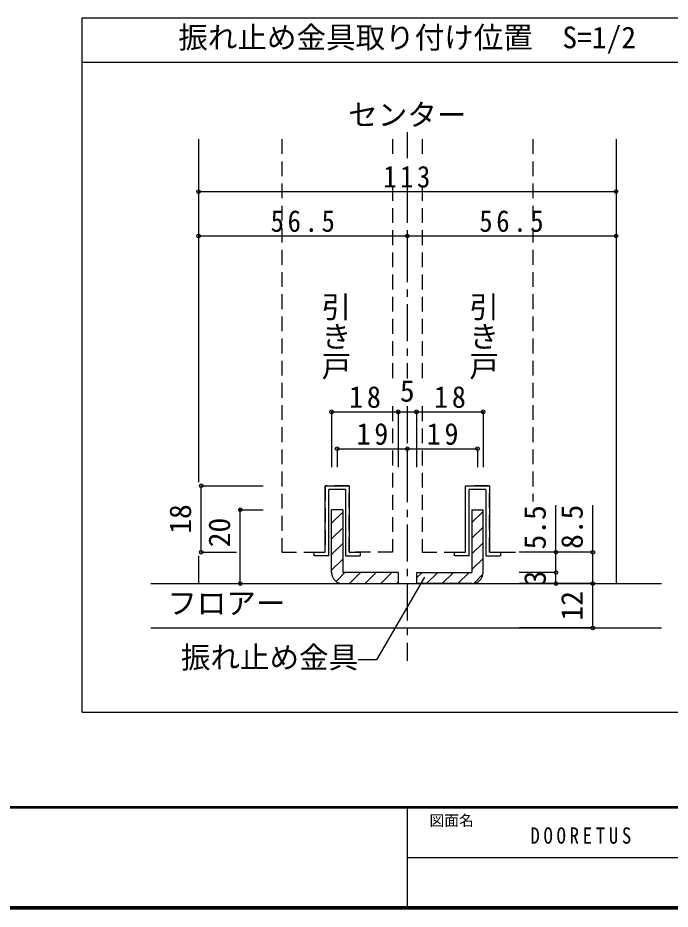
# Model space of a CAD drawing. Units: millimetres on the paper, enlarged 5 times, with parts at other scales. Extents: x -973 to 977, y -718 to 696.
# Drawn here: x -262 to 180, y -701 to -98 of the extents above; entities that cross this region are included whole.
import ezdxf
from ezdxf.enums import TextEntityAlignment as Align

# ---------------------------------------------------------------- set-up
doc = ezdxf.new("R2010")
doc.units = ezdxf.units.MM
doc.header["$LTSCALE"] = 5
doc.header["$PDMODE"] = 32
doc.header["$PDSIZE"] = 2.5
doc.linetypes.add('CHAIN1', pattern=[8, 5, -1, 1, -1])
doc.linetypes.add('DASHED2', pattern=[3, 2, -1])
for name, color, linetype in [('0-A_文字', 3, 'Continuous'), ('1-1_通り芯', 4, 'CHAIN1'), ('1-3_仕上げ', 2, 'Continuous'), ('1-4_枠', 4, 'CHAIN1'), ('1-6_扉', 7, 'DASHED2'), ('1-7_金物', 7, 'Continuous'), ('1-A_文字', 7, 'Continuous'), ('1-B_寸法', 7, 'Continuous'), ('F-0_補助線', 7, 'Continuous'), ('F-1_枠', 6, 'Continuous'), ('F-A_文字', 7, 'Continuous')]:
    doc.layers.add(name, color=color, linetype=linetype)
doc.styles.add('@ＭＳ ゴシック', font='')
doc.styles.add('ＭＳ ゴシック', font='')
doc.styles.get('@ＭＳ ゴシック').set_extended_font_data('@MS Gothic')
doc.styles.get('ＭＳ ゴシック').set_extended_font_data('MS Gothic')

msp = doc.modelspace()

# ---------------------------------------------------------------- linework, layer by layer
at = {"layer": '0-A_文字'}
for p, q in [((-218.347, -567.5), (-218.347, -97.5)), ((-218.347, -97.5), (221.653, -97.5)), ((-218.347, -127.5), (221.653, -127.5)), ((-218.347, -567.5), (221.653, -567.5))]:
    msp.add_line(p, q, dxfattribs=at)
at = {"layer": '1-1_通り芯'}
for p, q in [((1.653, -174.852), (1.653, -192.581)), ((1.653, -211.331), (1.653, -341.693)), ((1.653, -360.443), (1.653, -532.789))]:
    msp.add_line(p, q, dxfattribs=at)
at = {"layer": '1-3_仕上げ'}
for p, q in [((-171.853, -480.443), (173.641, -480.443)), ((-171.853, -510.443), (173.641, -510.443))]:
    msp.add_line(p, q, dxfattribs=at)
at = {"layer": '1-4_枠', "color": 3, "linetype": 'Continuous'}
for p, q in [((-139.597, -179.652), (-139.597, -411.693)), ((142.903, -179.652), (142.903, -480.443)), ((-139.597, -461.693), (-139.597, -480.443))]:
    msp.add_line(p, q, dxfattribs=at)
at = {"layer": '1-6_扉'}
for p, q in [((-83.347, -179.652), (-83.347, -459.193)), ((-8.347, -179.652), (-8.347, -192.581)), ((11.653, -179.652), (11.653, -192.581)), ((86.653, -179.652), (86.653, -424.849)), ((-8.347, -211.331), (-8.347, -341.693)), ((11.653, -211.331), (11.653, -341.693)), ((-8.347, -360.443), (-8.347, -459.193)), ((11.653, -360.443), (11.653, -459.193)), ((-53.972, -414.193), (-53.972, -459.193)), ((-37.722, -414.193), (-53.972, -414.193)), ((41.028, -459.193), (41.028, -414.193)), ((57.278, -414.193), (43.528, -414.193)), ((57.278, -459.193), (57.278, -414.193)), ((-83.347, -459.193), (-53.972, -459.193)), ((11.653, -459.193), (41.028, -459.193)), ((57.278, -459.193), (64.153, -459.193)), ((64.776, -459.193), (77.276, -459.193))]:
    msp.add_line(p, q, dxfattribs=at)
msp.add_lwpolyline([(-8.347, -459.193), (-37.722, -459.193), (-37.722, -414.193)], dxfattribs=at)
at = {"layer": '1-7_金物'}
for p, q in [((-53.974, -459.193), (-53.974, -414.193)), ((-53.974, -414.193), (-37.724, -414.193)), ((-37.724, -414.193), (-37.724, -459.193)), ((41.026, -459.193), (41.026, -414.193)), ((41.026, -414.193), (57.276, -414.193)), ((57.276, -414.193), (57.276, -459.193)), ((-51.474, -461.693), (-51.474, -416.693)), ((-40.224, -416.693), (-51.474, -416.693)), ((-40.224, -416.693), (-40.224, -461.693)), ((43.526, -461.693), (43.526, -416.693)), ((54.776, -416.693), (43.526, -416.693)), ((54.776, -416.693), (54.776, -461.693)), ((-61.474, -459.193), (-53.974, -459.193)), ((-61.474, -461.693), (-61.474, -459.193)), ((-51.474, -461.693), (-61.474, -461.693)), ((-40.224, -461.693), (-30.224, -461.693)), ((-37.724, -459.193), (-30.224, -459.193)), ((-30.224, -459.193), (-30.224, -461.693)), ((33.526, -459.193), (41.026, -459.193)), ((33.526, -461.693), (33.526, -459.193)), ((43.526, -461.693), (33.526, -461.693)), ((54.776, -461.693), (64.776, -461.693)), ((57.276, -459.193), (64.776, -459.193)), ((64.776, -459.193), (64.776, -461.693))]:
    msp.add_line(p, q, dxfattribs=at)
at = {"layer": '1-7_金物', "color": 3}
for p, q in [((-42.099, -430.443), (-49.599, -430.443)), ((-49.599, -472.943), (-49.599, -430.443)), ((-42.099, -430.443), (-42.099, -472.943)), ((45.401, -430.443), (52.901, -430.443)), ((45.401, -430.443), (45.401, -472.943)), ((52.901, -472.943), (52.901, -430.443)), ((-4.599, -472.943), (-42.099, -472.943)), ((-4.599, -472.943), (-4.599, -480.443)), ((7.901, -472.943), (7.901, -480.443)), ((7.901, -472.943), (45.401, -472.943)), ((-42.099, -480.443), (-4.599, -480.443)), ((45.401, -480.443), (7.901, -480.443))]:
    msp.add_line(p, q, dxfattribs=at)
at = {"layer": '1-7_金物', "color": 4}
for p, q in [((-49.599, -439.556), (-42.099, -432.056)), ((45.401, -439.149), (52.901, -431.649)), ((-49.599, -450.162), (-42.099, -442.662)), ((45.401, -449.755), (52.901, -442.255)), ((-49.599, -460.769), (-42.099, -453.269)), ((45.401, -460.362), (52.901, -452.862)), ((-49.599, -471.376), (-42.099, -463.876)), ((45.401, -470.968), (52.901, -463.468)), ((-46.576, -478.96), (-40.559, -472.943)), ((-37.453, -480.443), (-29.953, -472.943)), ((-26.846, -480.443), (-19.346, -472.943)), ((-16.239, -480.443), (-8.739, -472.943)), ((7.901, -476.649), (11.607, -472.943)), ((14.714, -480.443), (22.213, -472.943)), ((25.32, -480.443), (32.82, -472.943)), ((35.927, -480.443), (43.427, -472.943)), ((46.635, -480.341), (52.801, -474.175)), ((-5.633, -480.443), (-4.601, -479.411))]:
    msp.add_line(p, q, dxfattribs=at)
at = {"layer": '1-7_金物', "color": 3}
for centre, start, end in [((-42.099, -472.943), 180, 270), ((45.401, -472.943), 270, 0)]:
    msp.add_arc(centre, 7.5, start, end, dxfattribs=at)
at = {"layer": '1-A_文字'}
for p, q in [((13.202, -476.206), (-19.09, -532.137)), ((-19.09, -532.137), (-31.59, -532.137))]:
    msp.add_line(p, q, dxfattribs=at)
at = {"layer": '1-B_寸法', "color": 4}
for p, q in [((-139.597, -215.081), (142.903, -215.081)), ((-139.597, -245.081), (1.653, -245.081)), ((-139.597, -245.081), (-139.597, -270.081)), ((1.653, -245.081), (1.653, -270.081)), ((1.653, -245.081), (142.903, -245.081)), ((142.903, -245.081), (142.903, -270.081)), ((-49.597, -364.193), (-4.599, -364.193)), ((-49.597, -364.193), (-49.597, -401.693)), ((-4.599, -364.193), (-4.599, -401.693)), ((-4.599, -364.193), (7.903, -364.193)), ((7.903, -364.193), (7.903, -401.693)), ((7.903, -364.193), (52.903, -364.193)), ((52.903, -364.193), (52.903, -401.693)), ((-45.847, -389.193), (1.653, -389.193)), ((-45.847, -389.193), (-45.847, -401.693)), ((1.653, -389.193), (1.653, -401.693)), ((1.653, -389.193), (49.153, -389.193)), ((49.153, -389.193), (49.153, -401.693)), ((-137.793, -414.193), (-95.847, -414.193)), ((-137.793, -459.193), (-137.793, -414.193)), ((102.276, -472.943), (102.276, -427.349)), ((127.276, -480.443), (127.276, -427.349)), ((-111.377, -480.443), (-111.377, -430.443)), ((-111.377, -430.443), (-95.847, -430.443)), ((-137.793, -459.193), (-114.013, -459.193)), ((127.276, -459.193), (77.276, -459.193)), ((102.276, -472.943), (77.276, -472.943)), ((102.276, -480.443), (102.276, -472.943)), ((-111.377, -480.443), (-95.847, -480.443)), ((127.276, -480.443), (77.276, -480.443)), ((127.276, -510.443), (127.276, -480.443)), ((127.276, -510.443), (77.276, -510.443))]:
    msp.add_line(p, q, dxfattribs=at)
at = {"layer": '1-B_寸法'}
for p in [(-139.597, -215.081), (142.903, -215.081), (-139.597, -245.081), (1.653, -245.081), (142.903, -245.081), (-49.597, -364.193), (-4.599, -364.193), (7.903, -364.193), (52.903, -364.193), (-45.847, -389.193), (1.653, -389.193), (49.153, -389.193), (-137.793, -414.193), (-111.377, -430.443), (-137.793, -459.193), (102.276, -459.193), (127.276, -459.193), (102.276, -472.943), (-111.377, -480.443), (102.276, -480.443), (127.276, -480.443), (127.276, -510.443)]:
    msp.add_point(p, dxfattribs=at)
at = {"layer": 'F-1_枠'}
for p, q in [((976.653, -631.667), (-973.347, -631.667)), ((976.653, -632.5), (-973.347, -632.5)), ((1.653, -632.5), (1.653, -699.167)), ((1.653, -665.833), (974.986, -665.834)), ((976.653, -699.167), (-973.347, -699.167)), ((976.653, -700), (-973.347, -700)), ((976.653, -700.833), (-973.347, -700.833))]:
    msp.add_line(p, q, dxfattribs=at)

# ---------------------------------------------------------------- texts
at = {"layer": '0-A_文字', "color": 7, "style": 'ＭＳ ゴシック'}
msp.add_text('振れ止め金具取り付け位置\u3000S=1/2', height=14.66, dxfattribs=at).set_placement((-153.347, -122.5), align=Align.BOTTOM_LEFT)
at = {"layer": '1-A_文字', "style": 'ＭＳ ゴシック'}
for s, p in [('センター', (-38.347, -174.852)), ('フロアー', (-160.84, -505.443)), ('振れ止め金具', (-151.59, -542.137))]:
    msp.add_text(s, height=14.66, dxfattribs=at).set_placement(p, align=Align.BOTTOM_LEFT)
at = {"layer": '1-A_文字', "style": '@ＭＳ ゴシック'}
for p in [(-58.347, -283.011), (41.653, -283.011)]:
    msp.add_text('引き戸', height=14.66, rotation=270, dxfattribs=at).set_placement(p, align=Align.BOTTOM_LEFT)
at = {"layer": '1-B_寸法', "style": 'ＭＳ ゴシック'}
msp.add_text('5', height=14.66, dxfattribs=at).set_placement((-3.348, -361.693), align=Align.BOTTOM_LEFT)
for s, p in [('18', (-140.293, -446.693)), ('8.5', (124.776, -456.991)), ('5.5', (99.776, -457.349)), ('20', (-113.877, -455.843)), ('3', (99.776, -481.693)), ('12', (124.776, -505.443))]:
    msp.add_text(s, height=14.66, rotation=90, dxfattribs=at).set_placement(p, align=Align.BOTTOM_LEFT)
at = {"layer": '1-B_寸法', "char_height": 14.66, "attachment_point": 7, "style": 'ＭＳ ゴシック'}
for s, insert in [('\\T1.27;\\W0.9;113', (-14.597, -212.581)), ('\\T1.28;\\W0.9;56.5', (-90.847, -242.581)), ('\\T1.28;\\W0.9;56.5', (50.403, -242.581)), ('\\T1.27;\\W0.95;18', (-37.723, -361.693)), ('\\T1.27;\\W0.95;18', (19.778, -361.693)), ('\\T1.27;\\W0.95;19', (-32.722, -386.693)), ('\\T1.27;\\W0.95;19', (14.778, -386.693))]:
    msp.add_mtext(s, dxfattribs=dict(at, insert=insert))
at = {"layer": 'F-0_補助線', "insert": (84.986, -656.667), "char_height": 11, "attachment_point": 7, "style": 'ＭＳ ゴシック'}
msp.add_mtext('\\T1.39;\\W0.85;DOORETUS', dxfattribs=at)
at = {"layer": 'F-A_文字', "style": 'ＭＳ ゴシック'}
msp.add_text('図面名', height=7.331, dxfattribs=at).set_placement((16.653, -646.667), align=Align.BOTTOM_LEFT)

doc.saveas('drawing.dxf')
